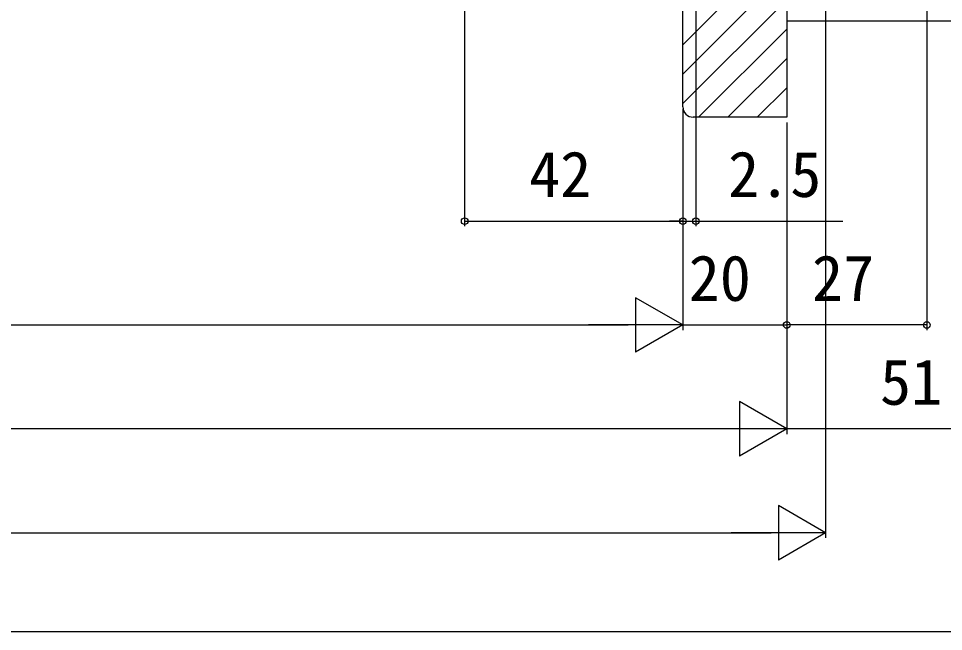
# Model space of a CAD drawing. Units: millimetres, scale not verified. Extents: x -525 to 525, y -783 to 778.
# Drawn here: x 127.1 to 305.2, y -782.7 to -664.7 of the extents above; entities that cross this region are included whole.
import ezdxf
from ezdxf.enums import TextEntityAlignment as Align

# ---------------------------------------------------------------- set-up
doc = ezdxf.new("R2010")
doc.units = ezdxf.units.MM
doc.header["$LTSCALE"] = 4
for name, color, linetype in [('0-7_YKK_D', 6, 'Continuous'), ('0-8_YKK_ZWAK', 7, 'Continuous'), ('0-9_YSS_K', 3, 'Continuous'), ('0-A_YSS_KE', 3, 'Continuous')]:
    doc.layers.add(name, color=color, linetype=linetype)
doc.styles.add('ＭＳ ゴシック', font='')
doc.styles.get('ＭＳ ゴシック').set_extended_font_data('MS Gothic')

msp = doc.modelspace()

# ---------------------------------------------------------------- linework, layer by layer
at = {"layer": '0-7_YKK_D'}
for p, q in [((302, -554.397), (302, -724.697)), ((213, -576.997), (213, -704.697)), ((257.5, -596.697), (257.5, -704.697)), ((282.5, -652.697), (282.5, -764.697)), ((255, -682.069), (255, -724.697)), ((255, -682.069), (255, -724.697)), ((275, -684.697), (275, -724.697)), ((275, -684.697), (275, -744.697)), ((275, -684.697), (275, -744.697)), ((213, -703.697), (255, -703.697)), ((255, -703.697), (252.45, -703.697)), ((255, -703.697), (257.5, -703.697)), ((257.5, -703.697), (285.827, -703.697)), ((255, -723.697), (245.907, -718.447)), ((245.907, -718.447), (245.907, -728.947)), ((-194.5, -723.697), (244.5, -723.697)), ((255, -723.697), (236.813, -723.697)), ((255, -723.697), (245.907, -728.947)), ((255, -723.697), (275, -723.697)), ((302, -723.697), (275, -723.697)), ((275, -743.697), (265.907, -738.447)), ((265.907, -738.447), (265.907, -748.947)), ((264.5, -743.697), (-214.5, -743.697)), ((275, -743.697), (256.813, -743.697)), ((275, -743.697), (265.907, -748.947)), ((326, -743.697), (275, -743.697)), ((282.5, -763.697), (273.407, -758.447)), ((273.407, -758.447), (273.407, -768.947)), ((-222, -763.697), (272, -763.697)), ((282.5, -763.697), (264.313, -763.697)), ((282.5, -763.697), (273.407, -768.947))]:
    msp.add_line(p, q, dxfattribs=at)
for centre in [(213, -703.697), (255, -703.697), (255, -703.697), (257.5, -703.697), (275, -723.697), (302, -723.697)]:
    msp.add_circle(centre, 0.637, dxfattribs=at)
at = {"layer": '0-8_YKK_ZWAK'}
msp.add_lwpolyline([(-525, -782.7), (525, -782.7), (525, 747.3)], dxfattribs=at)
at = {"layer": '0-9_YSS_K'}
for p, q in [((255, -669.756), (275, -649.756)), ((255, -675.412), (275, -655.412)), ((255, -681.069), (275, -661.069)), ((474.798, -665.197), (275, -665.197)), ((258.029, -683.697), (275, -666.726)), ((263.686, -683.697), (275, -672.383)), ((269.343, -683.697), (275, -678.04))]:
    msp.add_line(p, q, dxfattribs=at)
at = {"layer": '0-A_YSS_KE'}
for p, q in [((275, -581.697), (275, -683.697)), ((255, -681.697), (255, -595.697)), ((275, -683.697), (257, -683.697))]:
    msp.add_line(p, q, dxfattribs=at)
msp.add_arc((257, -681.697), 2, 180, 270, dxfattribs=at)

# ---------------------------------------------------------------- texts
at = {"layer": '0-7_YKK_D', "style": 'ＭＳ ゴシック'}
for s, p in [('42', (225.409, -701.697)), ('2.5', (263.714, -701.697)), ('20', (256.136, -721.697)), ('27', (279.875, -721.697)), ('51', (292.966, -741.697))]:
    msp.add_text(s, height=8.798, dxfattribs=at).set_placement(p, align=Align.BOTTOM_LEFT)

doc.saveas('drawing.dxf')
